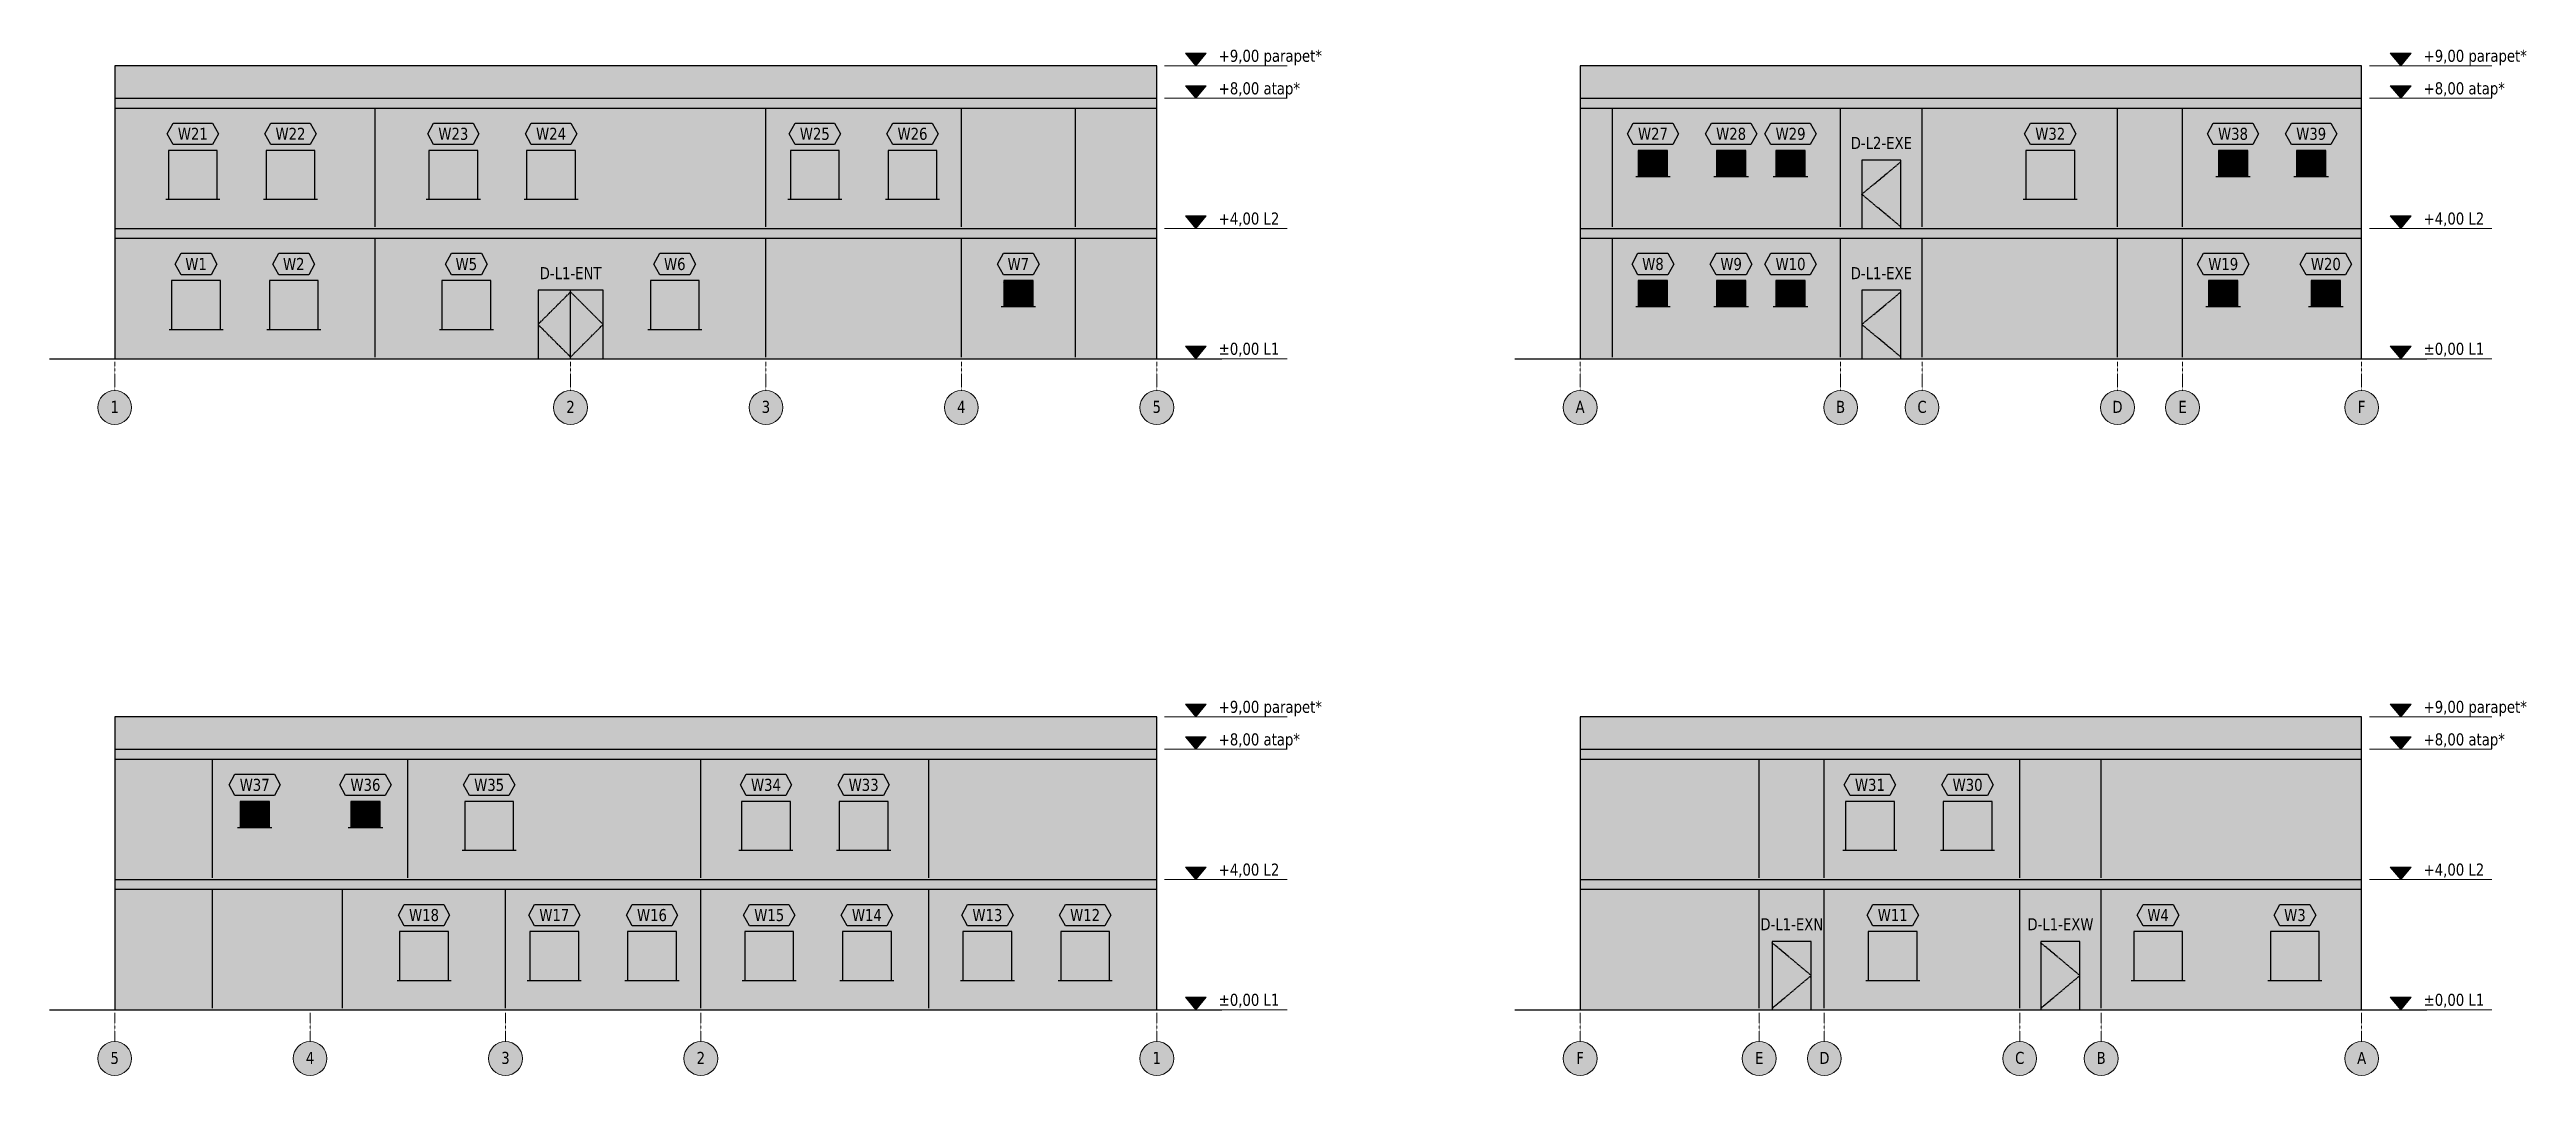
# Model space of a CAD drawing. Header units: millimetres. Extents: x -2000 to 74061, y -62020 to -30503.
import ezdxf
from ezdxf.enums import TextEntityAlignment as Align

# ---------------------------------------------------------------- set-up
doc = ezdxf.new("R2010")
doc.units = ezdxf.units.MM
doc.linetypes.add('CENTER', pattern=[5.08, 3.175, -0.635, 0.635, -0.635])
doc.linetypes.add('DASHED', pattern=[1.524, 1.27, -0.254])
for name, color, linetype, lineweight, true_color in [('A-ANNO-NOTE', 7, 'Continuous', 18, 0x22302a), ('A-GRID', 7, 'CENTER', 13, 0x8fa99b), ('A-GRID-IDEN', 7, 'Continuous', 18, 0x2f4238)]:
    doc.layers.add(name, color=color, linetype=linetype, lineweight=lineweight, true_color=true_color)
for name, color, linetype in [('A-ELEV-DOOR', 7, 'Continuous'), ('A-ELEV-GLAZ', 7, 'Continuous'), ('A-ELEV-GLAZ-IDEN', 7, 'Continuous'), ('A-ELEV-GRND', 7, 'Continuous'), ('A-ELEV-HIDN', 7, 'Continuous'), ('A-ELEV-OTLN', 7, 'Continuous')]:
    doc.layers.add(name, color=color, linetype=linetype)
doc.styles.add('KR-SANS', font='DejaVuSans.ttf', dxfattribs={"width": 0.8})

msp = doc.modelspace()

# ---------------------------------------------------------------- hatches: boundary and pattern name
at = {"layer": 'A-ANNO-NOTE', "true_color": 0x1f4d3a}
h = msp.add_hatch(color=119, dxfattribs=at)
h.dxf.hatch_style = 1
h.paths.add_polyline_path([(33200, -31000), (32880, -30616), (33520, -30616)])
h = msp.add_hatch(color=119, dxfattribs=at)
h.dxf.hatch_style = 1
h.paths.add_polyline_path([(70200, -31000), (69880, -30616), (70520, -30616)])
h = msp.add_hatch(color=119, dxfattribs=at)
h.dxf.hatch_style = 1
h.paths.add_polyline_path([(33200, -32000), (32880, -31616), (33520, -31616)])
h = msp.add_hatch(color=119, dxfattribs=at)
h.dxf.hatch_style = 1
h.paths.add_polyline_path([(70200, -32000), (69880, -31616), (70520, -31616)])
h = msp.add_hatch(color=119, dxfattribs=at)
h.dxf.hatch_style = 1
h.paths.add_polyline_path([(33200, -36000), (32880, -35616), (33520, -35616)])
h = msp.add_hatch(color=119, dxfattribs=at)
h.dxf.hatch_style = 1
h.paths.add_polyline_path([(70200, -36000), (69880, -35616), (70520, -35616)])
h = msp.add_hatch(color=119, dxfattribs=at)
h.dxf.hatch_style = 1
h.paths.add_polyline_path([(33200, -40000), (32880, -39616), (33520, -39616)])
h = msp.add_hatch(color=119, dxfattribs=at)
h.dxf.hatch_style = 1
h.paths.add_polyline_path([(70200, -40000), (69880, -39616), (70520, -39616)])
h = msp.add_hatch(color=119, dxfattribs=at)
h.dxf.hatch_style = 1
h.paths.add_polyline_path([(33200, -51000), (32880, -50616), (33520, -50616)])
h = msp.add_hatch(color=119, dxfattribs=at)
h.dxf.hatch_style = 1
h.paths.add_polyline_path([(70200, -51000), (69880, -50616), (70520, -50616)])
h = msp.add_hatch(color=119, dxfattribs=at)
h.dxf.hatch_style = 1
h.paths.add_polyline_path([(33200, -52000), (32880, -51616), (33520, -51616)])
h = msp.add_hatch(color=119, dxfattribs=at)
h.dxf.hatch_style = 1
h.paths.add_polyline_path([(70200, -52000), (69880, -51616), (70520, -51616)])
h = msp.add_hatch(color=119, dxfattribs=at)
h.dxf.hatch_style = 1
h.paths.add_polyline_path([(33200, -56000), (32880, -55616), (33520, -55616)])
h = msp.add_hatch(color=119, dxfattribs=at)
h.dxf.hatch_style = 1
h.paths.add_polyline_path([(70200, -56000), (69880, -55616), (70520, -55616)])
h = msp.add_hatch(color=119, dxfattribs=at)
h.dxf.hatch_style = 1
h.paths.add_polyline_path([(33200, -60000), (32880, -59616), (33520, -59616)])
h = msp.add_hatch(color=119, dxfattribs=at)
h.dxf.hatch_style = 1
h.paths.add_polyline_path([(70200, -60000), (69880, -59616), (70520, -59616)])
at = {"layer": 'A-ELEV-DOOR', "true_color": 0xffffff}
h = msp.add_hatch(color=7, dxfattribs=at)
h.dxf.hatch_style = 1
h.paths.add_polyline_path([(53650, -36000), (54850, -36000), (54850, -33900), (53650, -33900)])
h = msp.add_hatch(color=7, dxfattribs=at)
h.dxf.hatch_style = 1
h.paths.add_polyline_path([(13000, -40000), (15000, -40000), (15000, -37900), (13000, -37900)])
h = msp.add_hatch(color=7, dxfattribs=at)
h.dxf.hatch_style = 1
h.paths.add_polyline_path([(53650, -40000), (54850, -40000), (54850, -37900), (53650, -37900)])
h = msp.add_hatch(color=7, dxfattribs=at)
h.dxf.hatch_style = 1
h.paths.add_polyline_path([(50900, -60000), (52100, -60000), (52100, -57900), (50900, -57900)])
h = msp.add_hatch(color=7, dxfattribs=at)
h.dxf.hatch_style = 1
h.paths.add_polyline_path([(59150, -60000), (60350, -60000), (60350, -57900), (59150, -57900)])
at = {"layer": 'A-ELEV-GLAZ', "true_color": 0xe6eeec}
h = msp.add_hatch(color=7, dxfattribs=at)
h.dxf.hatch_style = 1
h.paths.add_polyline_path([(1650, -35100), (3150, -35100), (3150, -33600), (1650, -33600)])
h = msp.add_hatch(color=7, dxfattribs=at)
h.dxf.hatch_style = 1
h.paths.add_polyline_path([(4650, -35100), (6150, -35100), (6150, -33600), (4650, -33600)])
h = msp.add_hatch(color=7, dxfattribs=at)
h.dxf.hatch_style = 1
h.paths.add_polyline_path([(9650, -35100), (11150, -35100), (11150, -33600), (9650, -33600)])
h = msp.add_hatch(color=7, dxfattribs=at)
h.dxf.hatch_style = 1
h.paths.add_polyline_path([(12650, -35100), (14150, -35100), (14150, -33600), (12650, -33600)])
h = msp.add_hatch(color=7, dxfattribs=at)
h.dxf.hatch_style = 1
h.paths.add_polyline_path([(20750, -35100), (22250, -35100), (22250, -33600), (20750, -33600)])
h = msp.add_hatch(color=7, dxfattribs=at)
h.dxf.hatch_style = 1
h.paths.add_polyline_path([(23750, -35100), (25250, -35100), (25250, -33600), (23750, -33600)])
at = {"layer": 'A-ELEV-GLAZ', "true_color": 0xece8e0}
h = msp.add_hatch(color=254, dxfattribs=at)
h.dxf.hatch_style = 1
h.paths.add_polyline_path([(46788, -34400), (47688, -34400), (47688, -33600), (46788, -33600)])
h = msp.add_hatch(color=254, dxfattribs=at)
h.dxf.hatch_style = 1
h.paths.add_polyline_path([(49188, -34400), (50088, -34400), (50088, -33600), (49188, -33600)])
h = msp.add_hatch(color=254, dxfattribs=at)
h.dxf.hatch_style = 1
h.paths.add_polyline_path([(51013, -34400), (51913, -34400), (51913, -33600), (51013, -33600)])
at = {"layer": 'A-ELEV-GLAZ', "true_color": 0xe6eeec}
h = msp.add_hatch(color=7, dxfattribs=at)
h.dxf.hatch_style = 1
h.paths.add_polyline_path([(58688, -35100), (60188, -35100), (60188, -33600), (58688, -33600)])
at = {"layer": 'A-ELEV-GLAZ', "true_color": 0xece8e0}
h = msp.add_hatch(color=254, dxfattribs=at)
h.dxf.hatch_style = 1
h.paths.add_polyline_path([(64600, -34400), (65500, -34400), (65500, -33600), (64600, -33600)])
h = msp.add_hatch(color=254, dxfattribs=at)
h.dxf.hatch_style = 1
h.paths.add_polyline_path([(67000, -34400), (67900, -34400), (67900, -33600), (67000, -33600)])
at = {"layer": 'A-ELEV-GLAZ', "true_color": 0xe6eeec}
h = msp.add_hatch(color=7, dxfattribs=at)
h.dxf.hatch_style = 1
h.paths.add_polyline_path([(1750, -39100), (3250, -39100), (3250, -37600), (1750, -37600)])
h = msp.add_hatch(color=7, dxfattribs=at)
h.dxf.hatch_style = 1
h.paths.add_polyline_path([(4750, -39100), (6250, -39100), (6250, -37600), (4750, -37600)])
h = msp.add_hatch(color=7, dxfattribs=at)
h.dxf.hatch_style = 1
h.paths.add_polyline_path([(10050, -39100), (11550, -39100), (11550, -37600), (10050, -37600)])
h = msp.add_hatch(color=7, dxfattribs=at)
h.dxf.hatch_style = 1
h.paths.add_polyline_path([(16450, -39100), (17950, -39100), (17950, -37600), (16450, -37600)])
at = {"layer": 'A-ELEV-GLAZ', "true_color": 0xece8e0}
h = msp.add_hatch(color=254, dxfattribs=at)
h.dxf.hatch_style = 1
h.paths.add_polyline_path([(27300, -38400), (28200, -38400), (28200, -37600), (27300, -37600)])
h = msp.add_hatch(color=254, dxfattribs=at)
h.dxf.hatch_style = 1
h.paths.add_polyline_path([(46788, -38400), (47688, -38400), (47688, -37600), (46788, -37600)])
h = msp.add_hatch(color=254, dxfattribs=at)
h.dxf.hatch_style = 1
h.paths.add_polyline_path([(49188, -38400), (50088, -38400), (50088, -37600), (49188, -37600)])
h = msp.add_hatch(color=254, dxfattribs=at)
h.dxf.hatch_style = 1
h.paths.add_polyline_path([(51013, -38400), (51913, -38400), (51913, -37600), (51013, -37600)])
h = msp.add_hatch(color=254, dxfattribs=at)
h.dxf.hatch_style = 1
h.paths.add_polyline_path([(64300, -38400), (65200, -38400), (65200, -37600), (64300, -37600)])
h = msp.add_hatch(color=254, dxfattribs=at)
h.dxf.hatch_style = 1
h.paths.add_polyline_path([(67450, -38400), (68350, -38400), (68350, -37600), (67450, -37600)])
h = msp.add_hatch(color=254, dxfattribs=at)
h.dxf.hatch_style = 1
h.paths.add_polyline_path([(3850, -54400), (4750, -54400), (4750, -53600), (3850, -53600)])
h = msp.add_hatch(color=254, dxfattribs=at)
h.dxf.hatch_style = 1
h.paths.add_polyline_path([(7250, -54400), (8150, -54400), (8150, -53600), (7250, -53600)])
at = {"layer": 'A-ELEV-GLAZ', "true_color": 0xe6eeec}
h = msp.add_hatch(color=7, dxfattribs=at)
h.dxf.hatch_style = 1
h.paths.add_polyline_path([(10750, -55100), (12250, -55100), (12250, -53600), (10750, -53600)])
h = msp.add_hatch(color=7, dxfattribs=at)
h.dxf.hatch_style = 1
h.paths.add_polyline_path([(19250, -55100), (20750, -55100), (20750, -53600), (19250, -53600)])
h = msp.add_hatch(color=7, dxfattribs=at)
h.dxf.hatch_style = 1
h.paths.add_polyline_path([(22250, -55100), (23750, -55100), (23750, -53600), (22250, -53600)])
h = msp.add_hatch(color=7, dxfattribs=at)
h.dxf.hatch_style = 1
h.paths.add_polyline_path([(53150, -55100), (54650, -55100), (54650, -53600), (53150, -53600)])
h = msp.add_hatch(color=7, dxfattribs=at)
h.dxf.hatch_style = 1
h.paths.add_polyline_path([(56150, -55100), (57650, -55100), (57650, -53600), (56150, -53600)])
h = msp.add_hatch(color=7, dxfattribs=at)
h.dxf.hatch_style = 1
h.paths.add_polyline_path([(8750, -59100), (10250, -59100), (10250, -57600), (8750, -57600)])
h = msp.add_hatch(color=7, dxfattribs=at)
h.dxf.hatch_style = 1
h.paths.add_polyline_path([(12750, -59100), (14250, -59100), (14250, -57600), (12750, -57600)])
h = msp.add_hatch(color=7, dxfattribs=at)
h.dxf.hatch_style = 1
h.paths.add_polyline_path([(15750, -59100), (17250, -59100), (17250, -57600), (15750, -57600)])
h = msp.add_hatch(color=7, dxfattribs=at)
h.dxf.hatch_style = 1
h.paths.add_polyline_path([(19350, -59100), (20850, -59100), (20850, -57600), (19350, -57600)])
h = msp.add_hatch(color=7, dxfattribs=at)
h.dxf.hatch_style = 1
h.paths.add_polyline_path([(22350, -59100), (23850, -59100), (23850, -57600), (22350, -57600)])
h = msp.add_hatch(color=7, dxfattribs=at)
h.dxf.hatch_style = 1
h.paths.add_polyline_path([(26050, -59100), (27550, -59100), (27550, -57600), (26050, -57600)])
h = msp.add_hatch(color=7, dxfattribs=at)
h.dxf.hatch_style = 1
h.paths.add_polyline_path([(29050, -59100), (30550, -59100), (30550, -57600), (29050, -57600)])
h = msp.add_hatch(color=7, dxfattribs=at)
h.dxf.hatch_style = 1
h.paths.add_polyline_path([(53850, -59100), (55350, -59100), (55350, -57600), (53850, -57600)])
h = msp.add_hatch(color=7, dxfattribs=at)
h.dxf.hatch_style = 1
h.paths.add_polyline_path([(62000, -59100), (63500, -59100), (63500, -57600), (62000, -57600)])
h = msp.add_hatch(color=7, dxfattribs=at)
h.dxf.hatch_style = 1
h.paths.add_polyline_path([(66200, -59100), (67700, -59100), (67700, -57600), (66200, -57600)])
at = {"layer": 'A-ELEV-GLAZ-IDEN', "true_color": 0xffffff}
h = msp.add_hatch(color=7, dxfattribs=at)
h.dxf.hatch_style = 1
h.paths.add_polyline_path([(1613, -33092), (1793, -32764), (3007, -32764), (3187, -33092), (3007, -33420), (1793, -33420)])
h = msp.add_hatch(color=7, dxfattribs=at)
h.dxf.hatch_style = 1
h.paths.add_polyline_path([(4613, -33092), (4793, -32764), (6007, -32764), (6187, -33092), (6007, -33420), (4793, -33420)])
h = msp.add_hatch(color=7, dxfattribs=at)
h.dxf.hatch_style = 1
h.paths.add_polyline_path([(9613, -33092), (9793, -32764), (11007, -32764), (11187, -33092), (11007, -33420), (9793, -33420)])
h = msp.add_hatch(color=7, dxfattribs=at)
h.dxf.hatch_style = 1
h.paths.add_polyline_path([(12613, -33092), (12793, -32764), (14007, -32764), (14187, -33092), (14007, -33420), (12793, -33420)])
h = msp.add_hatch(color=7, dxfattribs=at)
h.dxf.hatch_style = 1
h.paths.add_polyline_path([(20713, -33092), (20893, -32764), (22107, -32764), (22287, -33092), (22107, -33420), (20893, -33420)])
h = msp.add_hatch(color=7, dxfattribs=at)
h.dxf.hatch_style = 1
h.paths.add_polyline_path([(23713, -33092), (23893, -32764), (25107, -32764), (25287, -33092), (25107, -33420), (23893, -33420)])
h = msp.add_hatch(color=7, dxfattribs=at)
h.dxf.hatch_style = 1
h.paths.add_polyline_path([(46451, -33092), (46631, -32764), (47845, -32764), (48025, -33092), (47845, -33420), (46631, -33420)])
h = msp.add_hatch(color=7, dxfattribs=at)
h.dxf.hatch_style = 1
h.paths.add_polyline_path([(48851, -33092), (49031, -32764), (50245, -32764), (50425, -33092), (50245, -33420), (49031, -33420)])
h = msp.add_hatch(color=7, dxfattribs=at)
h.dxf.hatch_style = 1
h.paths.add_polyline_path([(50676, -33092), (50856, -32764), (52070, -32764), (52250, -33092), (52070, -33420), (50856, -33420)])
h = msp.add_hatch(color=7, dxfattribs=at)
h.dxf.hatch_style = 1
h.paths.add_polyline_path([(58651, -33092), (58831, -32764), (60045, -32764), (60225, -33092), (60045, -33420), (58831, -33420)])
h = msp.add_hatch(color=7, dxfattribs=at)
h.dxf.hatch_style = 1
h.paths.add_polyline_path([(64263, -33092), (64443, -32764), (65657, -32764), (65837, -33092), (65657, -33420), (64443, -33420)])
h = msp.add_hatch(color=7, dxfattribs=at)
h.dxf.hatch_style = 1
h.paths.add_polyline_path([(66663, -33092), (66843, -32764), (68057, -32764), (68237, -33092), (68057, -33420), (66843, -33420)])
h = msp.add_hatch(color=7, dxfattribs=at)
h.dxf.hatch_style = 1
h.paths.add_polyline_path([(1860, -37092), (2040, -36764), (2960, -36764), (3140, -37092), (2960, -37420), (2040, -37420)])
h = msp.add_hatch(color=7, dxfattribs=at)
h.dxf.hatch_style = 1
h.paths.add_polyline_path([(4860, -37092), (5040, -36764), (5960, -36764), (6140, -37092), (5960, -37420), (5040, -37420)])
h = msp.add_hatch(color=7, dxfattribs=at)
h.dxf.hatch_style = 1
h.paths.add_polyline_path([(10160, -37092), (10340, -36764), (11260, -36764), (11440, -37092), (11260, -37420), (10340, -37420)])
h = msp.add_hatch(color=7, dxfattribs=at)
h.dxf.hatch_style = 1
h.paths.add_polyline_path([(16560, -37092), (16740, -36764), (17660, -36764), (17840, -37092), (17660, -37420), (16740, -37420)])
h = msp.add_hatch(color=7, dxfattribs=at)
h.dxf.hatch_style = 1
h.paths.add_polyline_path([(27110, -37092), (27290, -36764), (28210, -36764), (28390, -37092), (28210, -37420), (27290, -37420)])
h = msp.add_hatch(color=7, dxfattribs=at)
h.dxf.hatch_style = 1
h.paths.add_polyline_path([(46598, -37092), (46778, -36764), (47698, -36764), (47878, -37092), (47698, -37420), (46778, -37420)])
h = msp.add_hatch(color=7, dxfattribs=at)
h.dxf.hatch_style = 1
h.paths.add_polyline_path([(48998, -37092), (49178, -36764), (50098, -36764), (50278, -37092), (50098, -37420), (49178, -37420)])
h = msp.add_hatch(color=7, dxfattribs=at)
h.dxf.hatch_style = 1
h.paths.add_polyline_path([(50676, -37092), (50856, -36764), (52070, -36764), (52250, -37092), (52070, -37420), (50856, -37420)])
h = msp.add_hatch(color=7, dxfattribs=at)
h.dxf.hatch_style = 1
h.paths.add_polyline_path([(63963, -37092), (64143, -36764), (65357, -36764), (65537, -37092), (65357, -37420), (64143, -37420)])
h = msp.add_hatch(color=7, dxfattribs=at)
h.dxf.hatch_style = 1
h.paths.add_polyline_path([(67113, -37092), (67293, -36764), (68507, -36764), (68687, -37092), (68507, -37420), (67293, -37420)])
h = msp.add_hatch(color=7, dxfattribs=at)
h.dxf.hatch_style = 1
h.paths.add_polyline_path([(3513, -53092), (3693, -52764), (4907, -52764), (5087, -53092), (4907, -53420), (3693, -53420)])
h = msp.add_hatch(color=7, dxfattribs=at)
h.dxf.hatch_style = 1
h.paths.add_polyline_path([(6913, -53092), (7093, -52764), (8307, -52764), (8487, -53092), (8307, -53420), (7093, -53420)])
h = msp.add_hatch(color=7, dxfattribs=at)
h.dxf.hatch_style = 1
h.paths.add_polyline_path([(10713, -53092), (10893, -52764), (12107, -52764), (12287, -53092), (12107, -53420), (10893, -53420)])
h = msp.add_hatch(color=7, dxfattribs=at)
h.dxf.hatch_style = 1
h.paths.add_polyline_path([(19213, -53092), (19393, -52764), (20607, -52764), (20787, -53092), (20607, -53420), (19393, -53420)])
h = msp.add_hatch(color=7, dxfattribs=at)
h.dxf.hatch_style = 1
h.paths.add_polyline_path([(22213, -53092), (22393, -52764), (23607, -52764), (23787, -53092), (23607, -53420), (22393, -53420)])
h = msp.add_hatch(color=7, dxfattribs=at)
h.dxf.hatch_style = 1
h.paths.add_polyline_path([(53113, -53092), (53293, -52764), (54507, -52764), (54687, -53092), (54507, -53420), (53293, -53420)])
h = msp.add_hatch(color=7, dxfattribs=at)
h.dxf.hatch_style = 1
h.paths.add_polyline_path([(56113, -53092), (56293, -52764), (57507, -52764), (57687, -53092), (57507, -53420), (56293, -53420)])
h = msp.add_hatch(color=7, dxfattribs=at)
h.dxf.hatch_style = 1
h.paths.add_polyline_path([(8713, -57092), (8893, -56764), (10107, -56764), (10287, -57092), (10107, -57420), (8893, -57420)])
h = msp.add_hatch(color=7, dxfattribs=at)
h.dxf.hatch_style = 1
h.paths.add_polyline_path([(12713, -57092), (12893, -56764), (14107, -56764), (14287, -57092), (14107, -57420), (12893, -57420)])
h = msp.add_hatch(color=7, dxfattribs=at)
h.dxf.hatch_style = 1
h.paths.add_polyline_path([(15713, -57092), (15893, -56764), (17107, -56764), (17287, -57092), (17107, -57420), (15893, -57420)])
h = msp.add_hatch(color=7, dxfattribs=at)
h.dxf.hatch_style = 1
h.paths.add_polyline_path([(19313, -57092), (19493, -56764), (20707, -56764), (20887, -57092), (20707, -57420), (19493, -57420)])
h = msp.add_hatch(color=7, dxfattribs=at)
h.dxf.hatch_style = 1
h.paths.add_polyline_path([(22313, -57092), (22493, -56764), (23707, -56764), (23887, -57092), (23707, -57420), (22493, -57420)])
h = msp.add_hatch(color=7, dxfattribs=at)
h.dxf.hatch_style = 1
h.paths.add_polyline_path([(26013, -57092), (26193, -56764), (27407, -56764), (27587, -57092), (27407, -57420), (26193, -57420)])
h = msp.add_hatch(color=7, dxfattribs=at)
h.dxf.hatch_style = 1
h.paths.add_polyline_path([(29013, -57092), (29193, -56764), (30407, -56764), (30587, -57092), (30407, -57420), (29193, -57420)])
h = msp.add_hatch(color=7, dxfattribs=at)
h.dxf.hatch_style = 1
h.paths.add_polyline_path([(53813, -57092), (53993, -56764), (55207, -56764), (55387, -57092), (55207, -57420), (53993, -57420)])
h = msp.add_hatch(color=7, dxfattribs=at)
h.dxf.hatch_style = 1
h.paths.add_polyline_path([(62110, -57092), (62290, -56764), (63210, -56764), (63390, -57092), (63210, -57420), (62290, -57420)])
h = msp.add_hatch(color=7, dxfattribs=at)
h.dxf.hatch_style = 1
h.paths.add_polyline_path([(66310, -57092), (66490, -56764), (67410, -56764), (67590, -57092), (67410, -57420), (66490, -57420)])
at = {"layer": 'A-ELEV-OTLN', "true_color": 0xf4f1ea}
h = msp.add_hatch(color=7, dxfattribs=at)
h.dxf.hatch_style = 1
h.paths.add_polyline_path([(0, -40000), (32000, -40000), (32000, -31000), (0, -31000)])
h = msp.add_hatch(color=7, dxfattribs=at)
h.dxf.hatch_style = 1
h.paths.add_polyline_path([(45000, -40000), (69000, -40000), (69000, -31000), (45000, -31000)])
h = msp.add_hatch(color=7, dxfattribs=at)
h.dxf.hatch_style = 1
h.paths.add_polyline_path([(0, -60000), (32000, -60000), (32000, -51000), (0, -51000)])
h = msp.add_hatch(color=7, dxfattribs=at)
h.dxf.hatch_style = 1
h.paths.add_polyline_path([(45000, -60000), (69000, -60000), (69000, -51000), (45000, -51000)])
at = {"layer": 'A-GRID-IDEN', "true_color": 0xffffff}
h = msp.add_hatch(color=7, dxfattribs=at)
h.dxf.hatch_style = 1
edge = h.paths.add_edge_path()
edge.add_arc((0, -41500), 520, 0, 360)
h = msp.add_hatch(color=7, dxfattribs=at)
h.dxf.hatch_style = 1
edge = h.paths.add_edge_path()
edge.add_arc((14000, -41500), 520, 0, 360)
h = msp.add_hatch(color=7, dxfattribs=at)
h.dxf.hatch_style = 1
edge = h.paths.add_edge_path()
edge.add_arc((20000, -41500), 520, 0, 360)
h = msp.add_hatch(color=7, dxfattribs=at)
h.dxf.hatch_style = 1
edge = h.paths.add_edge_path()
edge.add_arc((26000, -41500), 520, 0, 360)
h = msp.add_hatch(color=7, dxfattribs=at)
h.dxf.hatch_style = 1
edge = h.paths.add_edge_path()
edge.add_arc((32000, -41500), 520, 0, 360)
h = msp.add_hatch(color=7, dxfattribs=at)
h.dxf.hatch_style = 1
edge = h.paths.add_edge_path()
edge.add_arc((45000, -41500), 520, 0, 360)
h = msp.add_hatch(color=7, dxfattribs=at)
h.dxf.hatch_style = 1
edge = h.paths.add_edge_path()
edge.add_arc((53000, -41500), 520, 0, 360)
h = msp.add_hatch(color=7, dxfattribs=at)
h.dxf.hatch_style = 1
edge = h.paths.add_edge_path()
edge.add_arc((55500, -41500), 520, 0, 360)
h = msp.add_hatch(color=7, dxfattribs=at)
h.dxf.hatch_style = 1
edge = h.paths.add_edge_path()
edge.add_arc((61500, -41500), 520, 0, 360)
h = msp.add_hatch(color=7, dxfattribs=at)
h.dxf.hatch_style = 1
edge = h.paths.add_edge_path()
edge.add_arc((63500, -41500), 520, 0, 360)
h = msp.add_hatch(color=7, dxfattribs=at)
h.dxf.hatch_style = 1
edge = h.paths.add_edge_path()
edge.add_arc((69000, -41500), 520, 0, 360)
h = msp.add_hatch(color=7, dxfattribs=at)
h.dxf.hatch_style = 1
edge = h.paths.add_edge_path()
edge.add_arc((0, -61500), 520, 0, 360)
h = msp.add_hatch(color=7, dxfattribs=at)
h.dxf.hatch_style = 1
edge = h.paths.add_edge_path()
edge.add_arc((6000, -61500), 520, 0, 360)
h = msp.add_hatch(color=7, dxfattribs=at)
h.dxf.hatch_style = 1
edge = h.paths.add_edge_path()
edge.add_arc((12000, -61500), 520, 0, 360)
h = msp.add_hatch(color=7, dxfattribs=at)
h.dxf.hatch_style = 1
edge = h.paths.add_edge_path()
edge.add_arc((18000, -61500), 520, 0, 360)
h = msp.add_hatch(color=7, dxfattribs=at)
h.dxf.hatch_style = 1
edge = h.paths.add_edge_path()
edge.add_arc((32000, -61500), 520, 0, 360)
h = msp.add_hatch(color=7, dxfattribs=at)
h.dxf.hatch_style = 1
edge = h.paths.add_edge_path()
edge.add_arc((45000, -61500), 520, 0, 360)
h = msp.add_hatch(color=7, dxfattribs=at)
h.dxf.hatch_style = 1
edge = h.paths.add_edge_path()
edge.add_arc((50500, -61500), 520, 0, 360)
h = msp.add_hatch(color=7, dxfattribs=at)
h.dxf.hatch_style = 1
edge = h.paths.add_edge_path()
edge.add_arc((52500, -61500), 520, 0, 360)
h = msp.add_hatch(color=7, dxfattribs=at)
h.dxf.hatch_style = 1
edge = h.paths.add_edge_path()
edge.add_arc((58500, -61500), 520, 0, 360)
h = msp.add_hatch(color=7, dxfattribs=at)
h.dxf.hatch_style = 1
edge = h.paths.add_edge_path()
edge.add_arc((61000, -61500), 520, 0, 360)
h = msp.add_hatch(color=7, dxfattribs=at)
h.dxf.hatch_style = 1
edge = h.paths.add_edge_path()
edge.add_arc((69000, -61500), 520, 0, 360)

# ---------------------------------------------------------------- linework, layer by layer
at = {"layer": 'A-ANNO-NOTE', "color": 119, "true_color": 0x1f4d3a}
for points in [[(32240, -31000), (36000, -31000)], [(69240, -31000), (73000, -31000)], [(32240, -32000), (36000, -32000)], [(69240, -32000), (73000, -32000)], [(32240, -36000), (36000, -36000)], [(69240, -36000), (73000, -36000)], [(32240, -40000), (36000, -40000)], [(69240, -40000), (73000, -40000)], [(32240, -51000), (36000, -51000)], [(69240, -51000), (73000, -51000)], [(32240, -52000), (36000, -52000)], [(69240, -52000), (73000, -52000)], [(32240, -56000), (36000, -56000)], [(69240, -56000), (73000, -56000)], [(32240, -60000), (36000, -60000)], [(69240, -60000), (73000, -60000)]]:
    msp.add_lwpolyline(points, dxfattribs=at)
for points in [[(33200, -31000), (32880, -30616), (33520, -30616)], [(70200, -31000), (69880, -30616), (70520, -30616)], [(33200, -32000), (32880, -31616), (33520, -31616)], [(70200, -32000), (69880, -31616), (70520, -31616)], [(33200, -36000), (32880, -35616), (33520, -35616)], [(70200, -36000), (69880, -35616), (70520, -35616)], [(33200, -40000), (32880, -39616), (33520, -39616)], [(70200, -40000), (69880, -39616), (70520, -39616)], [(33200, -51000), (32880, -50616), (33520, -50616)], [(70200, -51000), (69880, -50616), (70520, -50616)], [(33200, -52000), (32880, -51616), (33520, -51616)], [(70200, -52000), (69880, -51616), (70520, -51616)], [(33200, -56000), (32880, -55616), (33520, -55616)], [(70200, -56000), (69880, -55616), (70520, -55616)], [(33200, -60000), (32880, -59616), (33520, -59616)], [(70200, -60000), (69880, -59616), (70520, -59616)]]:
    msp.add_lwpolyline(points, close=True, dxfattribs=at)
at = {"layer": 'A-ELEV-DOOR', "color": 119, "true_color": 0x1f4d3a}
for points in [[(53650, -36000), (54850, -36000), (54850, -33900), (53650, -33900)], [(13000, -40000), (15000, -40000), (15000, -37900), (13000, -37900)], [(53650, -40000), (54850, -40000), (54850, -37900), (53650, -37900)], [(50900, -60000), (52100, -60000), (52100, -57900), (50900, -57900)], [(59150, -60000), (60350, -60000), (60350, -57900), (59150, -57900)]]:
    msp.add_lwpolyline(points, close=True, dxfattribs=at)
at = {"layer": 'A-ELEV-DOOR', "color": 119, "linetype": 'DASHED', "ltscale": 35.277778, "true_color": 0x1f4d3a}
for points in [[(54850, -35950), (53650, -34950), (54850, -33950)], [(14000, -39950), (13000, -38950), (14000, -37950)], [(14000, -39950), (15000, -38950), (14000, -37950)], [(54850, -39950), (53650, -38950), (54850, -37950)], [(50900, -59950), (52100, -58950), (50900, -57950)], [(59150, -59950), (60350, -58950), (59150, -57950)]]:
    msp.add_lwpolyline(points, dxfattribs=at)
at = {"layer": 'A-ELEV-DOOR', "color": 119, "true_color": 0x1f4d3a}
msp.add_lwpolyline([(14000, -40000), (14000, -37900)], dxfattribs=at)
at = {"layer": 'A-ELEV-GLAZ', "color": 119, "true_color": 0x1f4d3a}
for points in [[(1650, -35100), (3150, -35100), (3150, -33600), (1650, -33600)], [(4650, -35100), (6150, -35100), (6150, -33600), (4650, -33600)], [(9650, -35100), (11150, -35100), (11150, -33600), (9650, -33600)], [(12650, -35100), (14150, -35100), (14150, -33600), (12650, -33600)], [(20750, -35100), (22250, -35100), (22250, -33600), (20750, -33600)], [(23750, -35100), (25250, -35100), (25250, -33600), (23750, -33600)], [(46788, -34400), (47688, -34400), (47688, -33600), (46788, -33600)], [(49188, -34400), (50088, -34400), (50088, -33600), (49188, -33600)], [(51013, -34400), (51913, -34400), (51913, -33600), (51013, -33600)], [(58688, -35100), (60188, -35100), (60188, -33600), (58688, -33600)], [(64600, -34400), (65500, -34400), (65500, -33600), (64600, -33600)], [(67000, -34400), (67900, -34400), (67900, -33600), (67000, -33600)], [(1750, -39100), (3250, -39100), (3250, -37600), (1750, -37600)], [(4750, -39100), (6250, -39100), (6250, -37600), (4750, -37600)], [(10050, -39100), (11550, -39100), (11550, -37600), (10050, -37600)], [(16450, -39100), (17950, -39100), (17950, -37600), (16450, -37600)], [(27300, -38400), (28200, -38400), (28200, -37600), (27300, -37600)], [(46788, -38400), (47688, -38400), (47688, -37600), (46788, -37600)], [(49188, -38400), (50088, -38400), (50088, -37600), (49188, -37600)], [(51013, -38400), (51913, -38400), (51913, -37600), (51013, -37600)], [(64300, -38400), (65200, -38400), (65200, -37600), (64300, -37600)], [(67450, -38400), (68350, -38400), (68350, -37600), (67450, -37600)], [(3850, -54400), (4750, -54400), (4750, -53600), (3850, -53600)], [(7250, -54400), (8150, -54400), (8150, -53600), (7250, -53600)], [(10750, -55100), (12250, -55100), (12250, -53600), (10750, -53600)], [(19250, -55100), (20750, -55100), (20750, -53600), (19250, -53600)], [(22250, -55100), (23750, -55100), (23750, -53600), (22250, -53600)], [(53150, -55100), (54650, -55100), (54650, -53600), (53150, -53600)], [(56150, -55100), (57650, -55100), (57650, -53600), (56150, -53600)], [(8750, -59100), (10250, -59100), (10250, -57600), (8750, -57600)], [(12750, -59100), (14250, -59100), (14250, -57600), (12750, -57600)], [(15750, -59100), (17250, -59100), (17250, -57600), (15750, -57600)], [(19350, -59100), (20850, -59100), (20850, -57600), (19350, -57600)], [(22350, -59100), (23850, -59100), (23850, -57600), (22350, -57600)], [(26050, -59100), (27550, -59100), (27550, -57600), (26050, -57600)], [(29050, -59100), (30550, -59100), (30550, -57600), (29050, -57600)], [(53850, -59100), (55350, -59100), (55350, -57600), (53850, -57600)], [(62000, -59100), (63500, -59100), (63500, -57600), (62000, -57600)], [(66200, -59100), (67700, -59100), (67700, -57600), (66200, -57600)]]:
    msp.add_lwpolyline(points, close=True, dxfattribs=at)
at = {"layer": 'A-ELEV-GLAZ', "color": 251, "true_color": 0x5a524b}
for points in [[(46788, -33680), (46868, -33600)], [(46788, -33840), (47028, -33600)], [(46788, -34000), (47188, -33600)], [(46788, -34160), (47348, -33600)], [(46788, -34320), (47508, -33600)], [(46868, -34400), (47668, -33600)], [(47028, -34400), (47688, -33740)], [(47188, -34400), (47688, -33900)], [(47348, -34400), (47688, -34060)], [(47508, -34400), (47688, -34220)], [(49188, -33680), (49268, -33600)], [(49188, -33840), (49428, -33600)], [(49188, -34000), (49588, -33600)], [(49188, -34160), (49748, -33600)], [(49188, -34320), (49908, -33600)], [(49268, -34400), (50068, -33600)], [(49428, -34400), (50088, -33740)], [(49588, -34400), (50088, -33900)], [(49748, -34400), (50088, -34060)], [(49908, -34400), (50088, -34220)], [(51013, -33680), (51093, -33600)], [(51013, -33840), (51253, -33600)], [(51013, -34000), (51413, -33600)], [(51013, -34160), (51573, -33600)], [(51013, -34320), (51733, -33600)], [(51093, -34400), (51893, -33600)], [(51253, -34400), (51913, -33740)], [(51413, -34400), (51913, -33900)], [(51573, -34400), (51913, -34060)], [(51733, -34400), (51913, -34220)], [(64600, -33680), (64680, -33600)], [(64600, -33840), (64840, -33600)], [(64600, -34000), (65000, -33600)], [(64600, -34160), (65160, -33600)], [(64600, -34320), (65320, -33600)], [(64680, -34400), (65480, -33600)], [(64840, -34400), (65500, -33740)], [(65000, -34400), (65500, -33900)], [(65160, -34400), (65500, -34060)], [(65320, -34400), (65500, -34220)], [(67000, -33680), (67080, -33600)], [(67000, -33840), (67240, -33600)], [(67000, -34000), (67400, -33600)], [(67000, -34160), (67560, -33600)], [(67000, -34320), (67720, -33600)], [(67080, -34400), (67880, -33600)], [(67240, -34400), (67900, -33740)], [(67400, -34400), (67900, -33900)], [(67560, -34400), (67900, -34060)], [(67720, -34400), (67900, -34220)], [(47668, -34400), (47688, -34380)], [(50068, -34400), (50088, -34380)], [(51893, -34400), (51913, -34380)], [(65480, -34400), (65500, -34380)], [(67880, -34400), (67900, -34380)], [(27300, -37680), (27380, -37600)], [(27300, -37840), (27540, -37600)], [(27300, -38000), (27700, -37600)], [(27300, -38160), (27860, -37600)], [(27300, -38320), (28020, -37600)], [(27380, -38400), (28180, -37600)], [(27540, -38400), (28200, -37740)], [(27700, -38400), (28200, -37900)], [(46788, -37680), (46868, -37600)], [(46788, -37840), (47028, -37600)], [(46788, -38000), (47188, -37600)], [(46788, -38160), (47348, -37600)], [(46788, -38320), (47508, -37600)], [(46868, -38400), (47668, -37600)], [(47028, -38400), (47688, -37740)], [(47188, -38400), (47688, -37900)], [(49188, -37680), (49268, -37600)], [(49188, -37840), (49428, -37600)], [(49188, -38000), (49588, -37600)], [(49188, -38160), (49748, -37600)], [(49188, -38320), (49908, -37600)], [(49268, -38400), (50068, -37600)], [(49428, -38400), (50088, -37740)], [(49588, -38400), (50088, -37900)], [(51013, -37680), (51093, -37600)], [(51013, -37840), (51253, -37600)], [(51013, -38000), (51413, -37600)], [(51013, -38160), (51573, -37600)], [(51013, -38320), (51733, -37600)], [(51093, -38400), (51893, -37600)], [(51253, -38400), (51913, -37740)], [(51413, -38400), (51913, -37900)], [(64300, -37680), (64380, -37600)], [(64300, -37840), (64540, -37600)], [(64300, -38000), (64700, -37600)], [(64300, -38160), (64860, -37600)], [(64300, -38320), (65020, -37600)], [(64380, -38400), (65180, -37600)], [(64540, -38400), (65200, -37740)], [(64700, -38400), (65200, -37900)], [(67450, -37680), (67530, -37600)], [(67450, -37840), (67690, -37600)], [(67450, -38000), (67850, -37600)], [(67450, -38160), (68010, -37600)], [(67450, -38320), (68170, -37600)], [(67530, -38400), (68330, -37600)], [(67690, -38400), (68350, -37740)], [(67850, -38400), (68350, -37900)], [(27860, -38400), (28200, -38060)], [(28020, -38400), (28200, -38220)], [(28180, -38400), (28200, -38380)], [(47348, -38400), (47688, -38060)], [(47508, -38400), (47688, -38220)], [(47668, -38400), (47688, -38380)], [(49748, -38400), (50088, -38060)], [(49908, -38400), (50088, -38220)], [(50068, -38400), (50088, -38380)], [(51573, -38400), (51913, -38060)], [(51733, -38400), (51913, -38220)], [(51893, -38400), (51913, -38380)], [(64860, -38400), (65200, -38060)], [(65020, -38400), (65200, -38220)], [(65180, -38400), (65200, -38380)], [(68010, -38400), (68350, -38060)], [(68170, -38400), (68350, -38220)], [(68330, -38400), (68350, -38380)], [(3850, -53680), (3930, -53600)], [(3850, -53840), (4090, -53600)], [(3850, -54000), (4250, -53600)], [(3850, -54160), (4410, -53600)], [(3850, -54320), (4570, -53600)], [(3930, -54400), (4730, -53600)], [(4090, -54400), (4750, -53740)], [(4250, -54400), (4750, -53900)], [(7250, -53680), (7330, -53600)], [(7250, -53840), (7490, -53600)], [(7250, -54000), (7650, -53600)], [(7250, -54160), (7810, -53600)], [(7250, -54320), (7970, -53600)], [(7330, -54400), (8130, -53600)], [(7490, -54400), (8150, -53740)], [(7650, -54400), (8150, -53900)], [(4410, -54400), (4750, -54060)], [(4570, -54400), (4750, -54220)], [(4730, -54400), (4750, -54380)], [(7810, -54400), (8150, -54060)], [(7970, -54400), (8150, -54220)], [(8130, -54400), (8150, -54380)]]:
    msp.add_lwpolyline(points, dxfattribs=at)
at = {"layer": 'A-ELEV-GLAZ', "color": 119, "true_color": 0x1f4d3a}
for points in [[(46708, -34400), (47768, -34400)], [(49108, -34400), (50168, -34400)], [(50933, -34400), (51993, -34400)], [(64520, -34400), (65580, -34400)], [(66920, -34400), (67980, -34400)], [(1570, -35100), (3230, -35100)], [(4570, -35100), (6230, -35100)], [(9570, -35100), (11230, -35100)], [(12570, -35100), (14230, -35100)], [(20670, -35100), (22330, -35100)], [(23670, -35100), (25330, -35100)], [(58608, -35100), (60268, -35100)], [(27220, -38400), (28280, -38400)], [(46708, -38400), (47768, -38400)], [(49108, -38400), (50168, -38400)], [(50933, -38400), (51993, -38400)], [(64220, -38400), (65280, -38400)], [(67370, -38400), (68430, -38400)], [(1670, -39100), (3330, -39100)], [(4670, -39100), (6330, -39100)], [(9970, -39100), (11630, -39100)], [(16370, -39100), (18030, -39100)], [(3770, -54400), (4830, -54400)], [(7170, -54400), (8230, -54400)], [(10670, -55100), (12330, -55100)], [(19170, -55100), (20830, -55100)], [(22170, -55100), (23830, -55100)], [(53070, -55100), (54730, -55100)], [(56070, -55100), (57730, -55100)], [(8670, -59100), (10330, -59100)], [(12670, -59100), (14330, -59100)], [(15670, -59100), (17330, -59100)], [(19270, -59100), (20930, -59100)], [(22270, -59100), (23930, -59100)], [(25970, -59100), (27630, -59100)], [(28970, -59100), (30630, -59100)], [(53770, -59100), (55430, -59100)], [(61920, -59100), (63580, -59100)], [(66120, -59100), (67780, -59100)]]:
    msp.add_lwpolyline(points, dxfattribs=at)
at = {"layer": 'A-ELEV-GLAZ-IDEN', "color": 119, "true_color": 0x1f4d3a}
for points in [[(1613, -33092), (1793, -32764), (3007, -32764), (3187, -33092), (3007, -33420), (1793, -33420)], [(4613, -33092), (4793, -32764), (6007, -32764), (6187, -33092), (6007, -33420), (4793, -33420)], [(9613, -33092), (9793, -32764), (11007, -32764), (11187, -33092), (11007, -33420), (9793, -33420)], [(12613, -33092), (12793, -32764), (14007, -32764), (14187, -33092), (14007, -33420), (12793, -33420)], [(20713, -33092), (20893, -32764), (22107, -32764), (22287, -33092), (22107, -33420), (20893, -33420)], [(23713, -33092), (23893, -32764), (25107, -32764), (25287, -33092), (25107, -33420), (23893, -33420)], [(46451, -33092), (46631, -32764), (47845, -32764), (48025, -33092), (47845, -33420), (46631, -33420)], [(48851, -33092), (49031, -32764), (50245, -32764), (50425, -33092), (50245, -33420), (49031, -33420)], [(50676, -33092), (50856, -32764), (52070, -32764), (52250, -33092), (52070, -33420), (50856, -33420)], [(58651, -33092), (58831, -32764), (60045, -32764), (60225, -33092), (60045, -33420), (58831, -33420)], [(64263, -33092), (64443, -32764), (65657, -32764), (65837, -33092), (65657, -33420), (64443, -33420)], [(66663, -33092), (66843, -32764), (68057, -32764), (68237, -33092), (68057, -33420), (66843, -33420)], [(1860, -37092), (2040, -36764), (2960, -36764), (3140, -37092), (2960, -37420), (2040, -37420)], [(4860, -37092), (5040, -36764), (5960, -36764), (6140, -37092), (5960, -37420), (5040, -37420)], [(10160, -37092), (10340, -36764), (11260, -36764), (11440, -37092), (11260, -37420), (10340, -37420)], [(16560, -37092), (16740, -36764), (17660, -36764), (17840, -37092), (17660, -37420), (16740, -37420)], [(27110, -37092), (27290, -36764), (28210, -36764), (28390, -37092), (28210, -37420), (27290, -37420)], [(46598, -37092), (46778, -36764), (47698, -36764), (47878, -37092), (47698, -37420), (46778, -37420)], [(48998, -37092), (49178, -36764), (50098, -36764), (50278, -37092), (50098, -37420), (49178, -37420)], [(50676, -37092), (50856, -36764), (52070, -36764), (52250, -37092), (52070, -37420), (50856, -37420)], [(63963, -37092), (64143, -36764), (65357, -36764), (65537, -37092), (65357, -37420), (64143, -37420)], [(67113, -37092), (67293, -36764), (68507, -36764), (68687, -37092), (68507, -37420), (67293, -37420)], [(3513, -53092), (3693, -52764), (4907, -52764), (5087, -53092), (4907, -53420), (3693, -53420)], [(6913, -53092), (7093, -52764), (8307, -52764), (8487, -53092), (8307, -53420), (7093, -53420)], [(10713, -53092), (10893, -52764), (12107, -52764), (12287, -53092), (12107, -53420), (10893, -53420)], [(19213, -53092), (19393, -52764), (20607, -52764), (20787, -53092), (20607, -53420), (19393, -53420)], [(22213, -53092), (22393, -52764), (23607, -52764), (23787, -53092), (23607, -53420), (22393, -53420)], [(53113, -53092), (53293, -52764), (54507, -52764), (54687, -53092), (54507, -53420), (53293, -53420)], [(56113, -53092), (56293, -52764), (57507, -52764), (57687, -53092), (57507, -53420), (56293, -53420)], [(8713, -57092), (8893, -56764), (10107, -56764), (10287, -57092), (10107, -57420), (8893, -57420)], [(12713, -57092), (12893, -56764), (14107, -56764), (14287, -57092), (14107, -57420), (12893, -57420)], [(15713, -57092), (15893, -56764), (17107, -56764), (17287, -57092), (17107, -57420), (15893, -57420)], [(19313, -57092), (19493, -56764), (20707, -56764), (20887, -57092), (20707, -57420), (19493, -57420)], [(22313, -57092), (22493, -56764), (23707, -56764), (23887, -57092), (23707, -57420), (22493, -57420)], [(26013, -57092), (26193, -56764), (27407, -56764), (27587, -57092), (27407, -57420), (26193, -57420)], [(29013, -57092), (29193, -56764), (30407, -56764), (30587, -57092), (30407, -57420), (29193, -57420)], [(53813, -57092), (53993, -56764), (55207, -56764), (55387, -57092), (55207, -57420), (53993, -57420)], [(62110, -57092), (62290, -56764), (63210, -56764), (63390, -57092), (63210, -57420), (62290, -57420)], [(66310, -57092), (66490, -56764), (67410, -56764), (67590, -57092), (67410, -57420), (66490, -57420)]]:
    msp.add_lwpolyline(points, close=True, dxfattribs=at)
at = {"layer": 'A-ELEV-GRND', "color": 250, "true_color": 0x22302a}
for points in [[(-2000, -40000), (34000, -40000)], [(43000, -40000), (71000, -40000)], [(-2000, -60000), (34000, -60000)], [(43000, -60000), (71000, -60000)]]:
    msp.add_lwpolyline(points, dxfattribs=at)
at = {"layer": 'A-ELEV-HIDN', "color": 253, "linetype": 'DASHED', "ltscale": 35.277778, "true_color": 0x8fa99b}
for points in [[(0, -32300), (32000, -32300)], [(45000, -32300), (69000, -32300)], [(0, -36300), (32000, -36300)], [(45000, -36300), (69000, -36300)], [(0, -52300), (32000, -52300)], [(45000, -52300), (69000, -52300)], [(0, -56300), (32000, -56300)], [(45000, -56300), (69000, -56300)]]:
    msp.add_lwpolyline(points, dxfattribs=at)
at = {"layer": 'A-ELEV-HIDN', "color": 254, "linetype": 'DASHED', "ltscale": 35.277778, "true_color": 0xc9d3cd}
for points in [[(8000, -35950), (8000, -32300)], [(20000, -35950), (20000, -32300)], [(26000, -35950), (26000, -32300)], [(29500, -35950), (29500, -32300)], [(46000, -35950), (46000, -32300)], [(53000, -35950), (53000, -32300)], [(55500, -35950), (55500, -32300)], [(61500, -35950), (61500, -32300)], [(63500, -35950), (63500, -32300)], [(8000, -39950), (8000, -36300)], [(20000, -39950), (20000, -36300)], [(26000, -39950), (26000, -36300)], [(29500, -39950), (29500, -36300)], [(46000, -39950), (46000, -36300)], [(53000, -39950), (53000, -36300)], [(55500, -39950), (55500, -36300)], [(61500, -39950), (61500, -36300)], [(63500, -39950), (63500, -36300)], [(3000, -55950), (3000, -52300)], [(9000, -55950), (9000, -52300)], [(18000, -55950), (18000, -52300)], [(25000, -55950), (25000, -52300)], [(50500, -55950), (50500, -52300)], [(52500, -55950), (52500, -52300)], [(58500, -55950), (58500, -52300)], [(61000, -55950), (61000, -52300)], [(3000, -59950), (3000, -56300)], [(7000, -59950), (7000, -56300)], [(12000, -59950), (12000, -56300)], [(18000, -59950), (18000, -56300)], [(25000, -59950), (25000, -56300)], [(50500, -59950), (50500, -56300)], [(52500, -59950), (52500, -56300)], [(58500, -59950), (58500, -56300)], [(61000, -59950), (61000, -56300)]]:
    msp.add_lwpolyline(points, dxfattribs=at)
at = {"layer": 'A-ELEV-OTLN', "color": 119, "true_color": 0x1f4d3a}
for points in [[(0, -40000), (32000, -40000), (32000, -31000), (0, -31000)], [(45000, -40000), (69000, -40000), (69000, -31000), (45000, -31000)], [(0, -60000), (32000, -60000), (32000, -51000), (0, -51000)], [(45000, -60000), (69000, -60000), (69000, -51000), (45000, -51000)]]:
    msp.add_lwpolyline(points, close=True, dxfattribs=at)
for points in [[(0, -32000), (32000, -32000)], [(45000, -32000), (69000, -32000)], [(0, -36000), (32000, -36000)], [(45000, -36000), (69000, -36000)], [(0, -52000), (32000, -52000)], [(45000, -52000), (69000, -52000)], [(0, -56000), (32000, -56000)], [(45000, -56000), (69000, -56000)]]:
    msp.add_lwpolyline(points, dxfattribs=at)
at = {"layer": 'A-GRID', "color": 253, "true_color": 0x8fa99b}
for points in [[(0, -40100), (0, -40980)], [(14000, -40100), (14000, -40980)], [(20000, -40100), (20000, -40980)], [(26000, -40100), (26000, -40980)], [(32000, -40100), (32000, -40980)], [(45000, -40100), (45000, -40980)], [(53000, -40100), (53000, -40980)], [(55500, -40100), (55500, -40980)], [(61500, -40100), (61500, -40980)], [(63500, -40100), (63500, -40980)], [(69000, -40100), (69000, -40980)], [(0, -60100), (0, -60980)], [(6000, -60100), (6000, -60980)], [(12000, -60100), (12000, -60980)], [(18000, -60100), (18000, -60980)], [(32000, -60100), (32000, -60980)], [(45000, -60100), (45000, -60980)], [(50500, -60100), (50500, -60980)], [(52500, -60100), (52500, -60980)], [(58500, -60100), (58500, -60980)], [(61000, -60100), (61000, -60980)], [(69000, -60100), (69000, -60980)]]:
    msp.add_lwpolyline(points, dxfattribs=at)
at = {"layer": 'A-GRID-IDEN', "color": 119, "true_color": 0x2f4238}
for centre in [(0, -41500), (14000, -41500), (20000, -41500), (26000, -41500), (32000, -41500), (45000, -41500), (53000, -41500), (55500, -41500), (61500, -41500), (63500, -41500), (69000, -41500), (0, -61500), (6000, -61500), (12000, -61500), (18000, -61500), (32000, -61500), (45000, -61500), (50500, -61500), (52500, -61500), (58500, -61500), (61000, -61500), (69000, -61500)]:
    msp.add_circle(centre, 520, dxfattribs=at)

# ---------------------------------------------------------------- texts
at = {"layer": 'A-ANNO-NOTE', "color": 250, "true_color": 0x22302a, "style": 'KR-SANS', "width": 0.8}
for s, height, p in [('+9,00 parapet*', 370.42, (33904, -30880)), ('+9,00 parapet*', 370.42, (70904, -30880)), ('+8,00 atap*', 370.42, (33904, -31880)), ('+8,00 atap*', 370.42, (70904, -31880)), ('+4,00 L2', 370.4, (33904, -35880)), ('+4,00 L2', 370.4, (70904, -35880)), ('±0,00 L1', 370.4, (33904, -39880)), ('±0,00 L1', 370.4, (70904, -39880)), ('+9,00 parapet*', 370.42, (33904, -50880)), ('+9,00 parapet*', 370.42, (70904, -50880)), ('+8,00 atap*', 370.42, (33904, -51880)), ('+8,00 atap*', 370.42, (70904, -51880)), ('+4,00 L2', 370.4, (33904, -55880)), ('+4,00 L2', 370.4, (70904, -55880)), ('±0,00 L1', 370.4, (33904, -59880)), ('±0,00 L1', 370.4, (70904, -59880))]:
    msp.add_text(s, height=height, dxfattribs=at).set_placement(p)
at = {"layer": 'A-ELEV-DOOR', "color": 250, "true_color": 0x22302a, "style": 'KR-SANS', "width": 0.8}
for s, p in [('D-L2-EXE', (54250, -33558)), ('D-L1-ENT', (14000, -37558)), ('D-L1-EXE', (54250, -37558)), ('D-L1-EXN', (51500, -57558)), ('D-L1-EXW', (59750, -57558))]:
    msp.add_text(s, height=370.4, dxfattribs=at).set_placement(p, align=Align.CENTER)
at = {"layer": 'A-ELEV-GLAZ-IDEN', "color": 250, "true_color": 0x22302a, "style": 'KR-SANS', "width": 0.8}
for s, p in [('W21', (2400, -33277)), ('W22', (5400, -33277)), ('W23', (10400, -33277)), ('W24', (13400, -33277)), ('W25', (21500, -33277)), ('W26', (24500, -33277)), ('W27', (47238, -33277)), ('W28', (49638, -33277)), ('W29', (51463, -33277)), ('W32', (59438, -33277)), ('W38', (65050, -33277)), ('W39', (67450, -33277)), ('W1', (2500, -37277)), ('W2', (5500, -37277)), ('W5', (10800, -37277)), ('W6', (17200, -37277)), ('W7', (27750, -37277)), ('W8', (47238, -37277)), ('W9', (49638, -37277)), ('W10', (51463, -37277)), ('W19', (64750, -37277)), ('W20', (67900, -37277)), ('W37', (4300, -53277)), ('W36', (7700, -53277)), ('W35', (11500, -53277)), ('W34', (20000, -53277)), ('W33', (23000, -53277)), ('W31', (53900, -53277)), ('W30', (56900, -53277)), ('W18', (9500, -57277)), ('W17', (13500, -57277)), ('W16', (16500, -57277)), ('W15', (20100, -57277)), ('W14', (23100, -57277)), ('W13', (26800, -57277)), ('W12', (29800, -57277)), ('W11', (54600, -57277)), ('W4', (62750, -57277)), ('W3', (66950, -57277))]:
    msp.add_text(s, height=370.4, dxfattribs=at).set_placement(p, align=Align.CENTER)
at = {"layer": 'A-GRID-IDEN', "color": 250, "true_color": 0x22302a, "style": 'KR-SANS', "width": 0.8}
for s, p in [('1', (0, -41665)), ('2', (14000, -41665)), ('3', (20000, -41665)), ('4', (26000, -41665)), ('5', (32000, -41665)), ('A', (45000, -41665)), ('B', (53000, -41665)), ('C', (55500, -41665)), ('D', (61500, -41665)), ('E', (63500, -41665)), ('F', (69000, -41665)), ('5', (0, -61665)), ('4', (6000, -61665)), ('3', (12000, -61665)), ('2', (18000, -61665)), ('1', (32000, -61665)), ('F', (45000, -61665)), ('E', (50500, -61665)), ('D', (52500, -61665)), ('C', (58500, -61665)), ('B', (61000, -61665)), ('A', (69000, -61665))]:
    msp.add_text(s, height=370, dxfattribs=at).set_placement(p, align=Align.CENTER)

doc.saveas('drawing.dxf')
